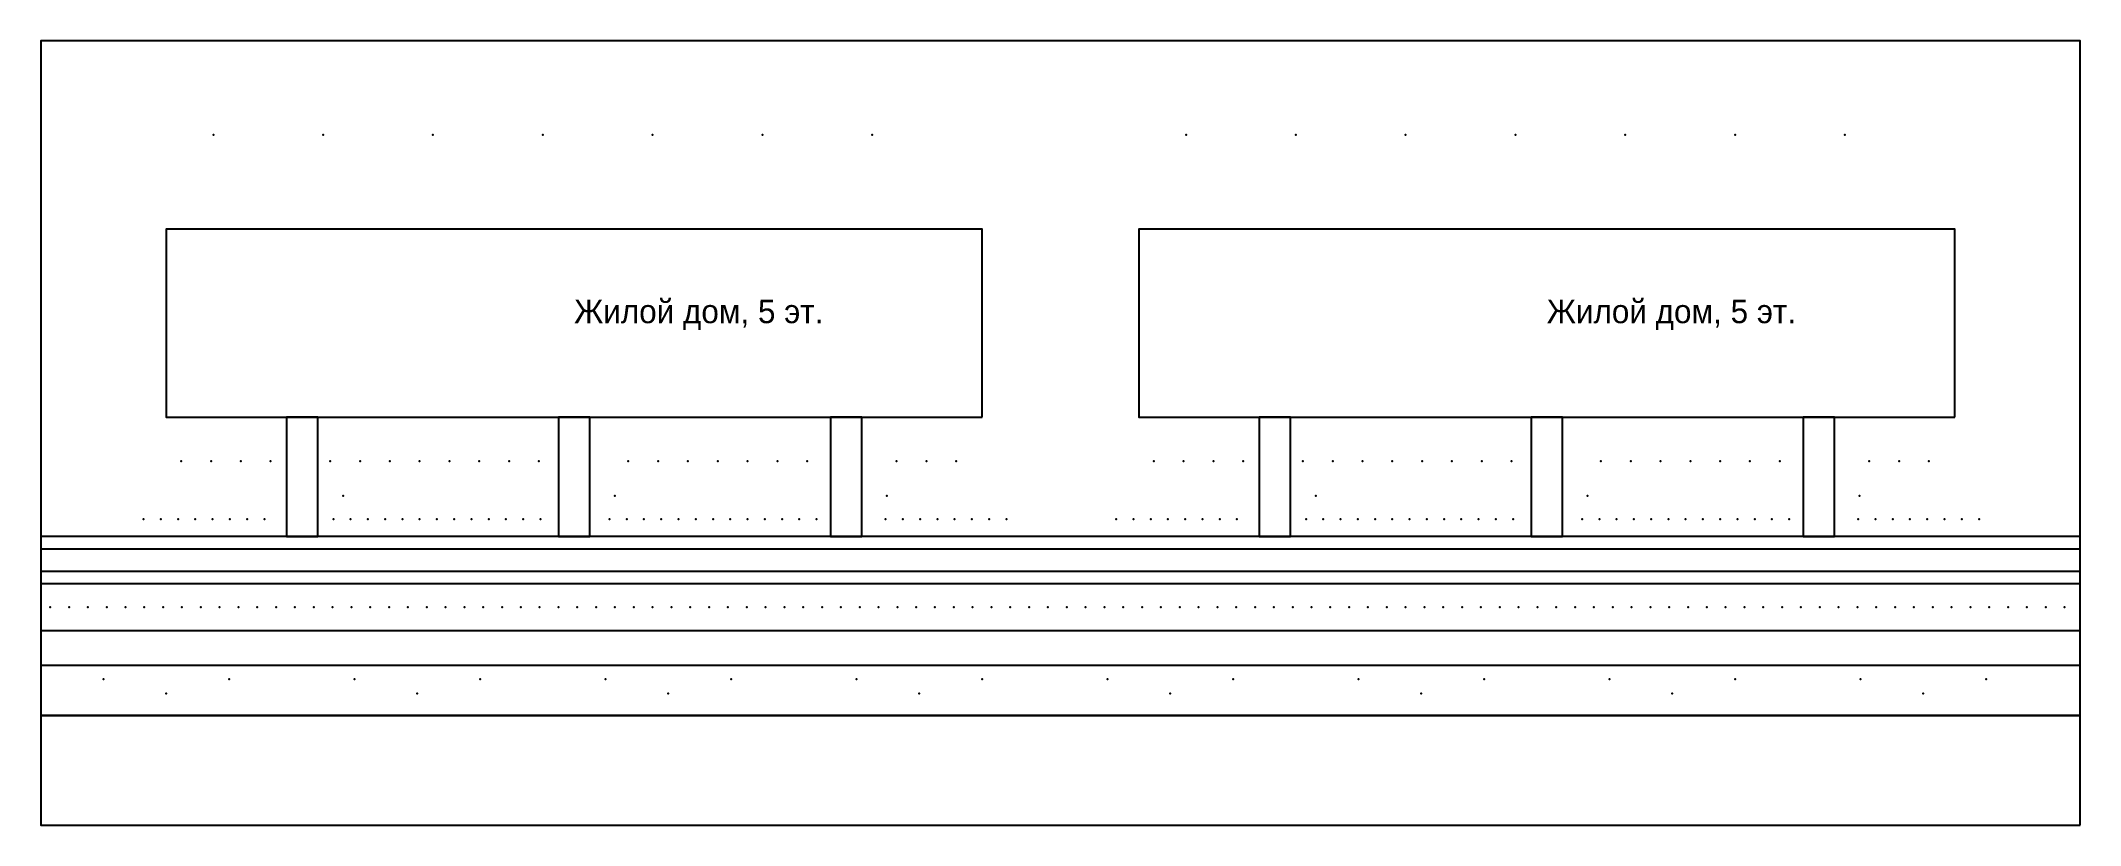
# Model space of a CAD drawing. Header units: metres. Extents: x 0 to 130, y 0 to 50.
import ezdxf

# ---------------------------------------------------------------- set-up
doc = ezdxf.new("R2010")
doc.units = ezdxf.units.M
for name, color, linetype in [('BIKE_RACK', 2, 'Continuous'), ('BUILDINGS_FOOTPRINT', 1, 'Continuous'), ('CURB', 9, 'Continuous'), ('ENTRANCE', 2, 'Continuous'), ('GRASS', 84, 'Continuous'), ('LABELS', 7, 'Continuous'), ('LAMPS', 2, 'Continuous'), ('PATH_BIKE', 9, 'Continuous'), ('PATH_ENTRANCE_10', 9, 'Continuous'), ('PATH_ENTRANCE_11', 9, 'Continuous'), ('PATH_ENTRANCE_5', 9, 'Continuous'), ('PATH_ENTRANCE_6', 9, 'Continuous'), ('PATH_ENTRANCE_7', 9, 'Continuous'), ('PATH_ENTRANCE_9', 9, 'Continuous'), ('PATH_SIDEWALK', 9, 'Continuous'), ('ROAD_STREET', 9, 'Continuous'), ('TERRITORY_BOUNDARY', 8, 'Continuous'), ('WATER_SUPPLY', 9, 'Continuous'), ('БЕРЕЗА ПОВИСЛАЯ', 3, 'Continuous'), ('ГОРТЕНЗИЯ МЕТЕЛЬЧАТАЯ', 3, 'Continuous'), ('ДЕРЕН КРОВАВО-КРАСНЫЙ', 3, 'Continuous'), ('КИЗИЛЬНИК БЛЕСТЯЩИЙ', 3, 'Continuous'), ('ЛИПА МЕЛКОЛИСТНАЯ', 3, 'Continuous'), ('СПИРЕЯ ЯПОНСКАЯ', 3, 'Continuous')]:
    doc.layers.add(name, color=color, linetype=linetype)

msp = doc.modelspace()

# ---------------------------------------------------------------- linework, layer by layer
at = {"layer": 'BIKE_RACK'}
for p in [(19.27, 21), (36.6, 21), (53.93, 21), (81.27, 21), (98.6, 21), (115.93, 21)]:
    msp.add_point(p, dxfattribs=at)
at = {"layer": 'BUILDINGS_FOOTPRINT'}
for points in [[(60, 26), (60, 38), (8, 38), (8, 26)], [(122, 26), (122, 38), (70, 38), (70, 26)]]:
    msp.add_lwpolyline(points, close=True, dxfattribs=at)
at = {"layer": 'CURB'}
msp.add_lwpolyline([(0, 7), (130, 7)], dxfattribs=at)
at = {"layer": 'ENTRANCE'}
for p in [(16.67, 26), (34, 26), (51.33, 26), (78.67, 26), (96, 26), (113.33, 26)]:
    msp.add_point(p, dxfattribs=at)
at = {"layer": 'GRASS'}
msp.add_lwpolyline([(130, 0), (130, 50), (0, 50), (0, 0)], close=True, dxfattribs=at)
at = {"layer": 'LAMPS'}
for p in [(8, 8.4), (24, 8.4), (40, 8.4), (56, 8.4), (72, 8.4), (88, 8.4), (104, 8.4), (120, 8.4)]:
    msp.add_point(p, dxfattribs=at)
at = {"layer": 'PATH_BIKE'}
msp.add_lwpolyline([(130, 10.2), (130, 12.4), (0, 12.4), (0, 10.2)], close=True, dxfattribs=at)
at = {"layer": 'PATH_ENTRANCE_10'}
msp.add_lwpolyline([(97, 18.4), (97, 26), (95, 26), (95, 18.4)], close=True, dxfattribs=at)
at = {"layer": 'PATH_ENTRANCE_11'}
msp.add_lwpolyline([(114.33, 18.4), (114.33, 26), (112.33, 26), (112.33, 18.4)], close=True, dxfattribs=at)
at = {"layer": 'PATH_ENTRANCE_5'}
msp.add_lwpolyline([(17.67, 18.4), (17.67, 26), (15.67, 26), (15.67, 18.4)], close=True, dxfattribs=at)
at = {"layer": 'PATH_ENTRANCE_6'}
msp.add_lwpolyline([(35, 18.4), (35, 26), (33, 26), (33, 18.4)], close=True, dxfattribs=at)
at = {"layer": 'PATH_ENTRANCE_7'}
msp.add_lwpolyline([(52.33, 18.4), (52.33, 26), (50.33, 26), (50.33, 18.4)], close=True, dxfattribs=at)
at = {"layer": 'PATH_ENTRANCE_9'}
msp.add_lwpolyline([(79.67, 18.4), (79.67, 26), (77.67, 26), (77.67, 18.4)], close=True, dxfattribs=at)
at = {"layer": 'PATH_SIDEWALK'}
msp.add_lwpolyline([(130, 15.4), (130, 18.4), (0, 18.4), (0, 15.4)], close=True, dxfattribs=at)
at = {"layer": 'ROAD_STREET'}
msp.add_lwpolyline([(130, 0), (130, 7), (0, 7), (0, 0)], close=True, dxfattribs=at)
at = {"layer": 'TERRITORY_BOUNDARY'}
msp.add_lwpolyline([(130, 0), (130, 50), (0, 50), (0, 0)], close=True, dxfattribs=at)
at = {"layer": 'WATER_SUPPLY'}
msp.add_lwpolyline([(130, 16.2), (130, 17.6), (0, 17.6), (0, 16.2)], close=True, dxfattribs=at)
at = {"layer": 'БЕРЕЗА ПОВИСЛАЯ'}
for p in [(11, 44), (25, 44), (39, 44), (53, 44), (73, 44), (87, 44), (101, 44), (115, 44)]:
    msp.add_point(p, dxfattribs=at)
at = {"layer": 'ГОРТЕНЗИЯ МЕТЕЛЬЧАТАЯ'}
for p in [(8.95, 23.2), (10.85, 23.2), (12.75, 23.2), (14.65, 23.2), (18.45, 23.2), (20.35, 23.2), (22.25, 23.2), (24.15, 23.2), (26.05, 23.2), (27.95, 23.2), (29.85, 23.2), (31.75, 23.2), (37.45, 23.2), (39.35, 23.2), (41.25, 23.2), (43.15, 23.2), (45.05, 23.2), (46.95, 23.2), (48.85, 23.2), (54.55, 23.2), (56.45, 23.2), (58.35, 23.2), (70.95, 23.2), (72.85, 23.2), (74.75, 23.2), (76.65, 23.2), (80.45, 23.2), (82.35, 23.2), (84.25, 23.2), (86.15, 23.2), (88.05, 23.2), (89.95, 23.2), (91.85, 23.2), (93.75, 23.2), (99.45, 23.2), (101.35, 23.2), (103.25, 23.2), (105.15, 23.2), (107.05, 23.2), (108.95, 23.2), (110.85, 23.2), (116.55, 23.2), (118.45, 23.2), (120.35, 23.2)]:
    msp.add_point(p, dxfattribs=at)
at = {"layer": 'ДЕРЕН КРОВАВО-КРАСНЫЙ'}
for p in [(18, 44), (32, 44), (46, 44), (80, 44), (94, 44), (108, 44)]:
    msp.add_point(p, dxfattribs=at)
at = {"layer": 'КИЗИЛЬНИК БЛЕСТЯЩИЙ'}
for p in [(6.55, 19.5), (7.65, 19.5), (8.75, 19.5), (9.85, 19.5), (10.95, 19.5), (12.05, 19.5), (13.15, 19.5), (14.25, 19.5), (18.65, 19.5), (19.75, 19.5), (20.85, 19.5), (21.95, 19.5), (23.05, 19.5), (24.15, 19.5), (25.25, 19.5), (26.35, 19.5), (27.45, 19.5), (28.55, 19.5), (29.65, 19.5), (30.75, 19.5), (31.85, 19.5), (36.25, 19.5), (37.35, 19.5), (38.45, 19.5), (39.55, 19.5), (40.65, 19.5), (41.75, 19.5), (42.85, 19.5), (43.95, 19.5), (45.05, 19.5), (46.15, 19.5), (47.25, 19.5), (48.35, 19.5), (49.45, 19.5), (53.85, 19.5), (54.95, 19.5), (56.05, 19.5), (57.15, 19.5), (58.25, 19.5), (59.35, 19.5), (60.45, 19.5), (61.55, 19.5), (68.55, 19.5), (69.65, 19.5), (70.75, 19.5), (71.85, 19.5), (72.95, 19.5), (74.05, 19.5), (75.15, 19.5), (76.25, 19.5), (80.65, 19.5), (81.75, 19.5), (82.85, 19.5), (83.95, 19.5), (85.05, 19.5), (86.15, 19.5), (87.25, 19.5), (88.35, 19.5), (89.45, 19.5), (90.55, 19.5), (91.65, 19.5), (92.75, 19.5), (93.85, 19.5), (98.25, 19.5), (99.35, 19.5), (100.45, 19.5), (101.55, 19.5), (102.65, 19.5), (103.75, 19.5), (104.85, 19.5), (105.95, 19.5), (107.05, 19.5), (108.15, 19.5), (109.25, 19.5), (110.35, 19.5), (111.45, 19.5), (115.85, 19.5), (116.95, 19.5), (118.05, 19.5), (119.15, 19.5), (120.25, 19.5), (121.35, 19.5), (122.45, 19.5), (123.55, 19.5)]:
    msp.add_point(p, dxfattribs=at)
at = {"layer": 'ЛИПА МЕЛКОЛИСТНАЯ'}
for p in [(4, 9.3), (12, 9.3), (20, 9.3), (28, 9.3), (36, 9.3), (44, 9.3), (52, 9.3), (60, 9.3), (68, 9.3), (76, 9.3), (84, 9.3), (92, 9.3), (100, 9.3), (108, 9.3), (116, 9.3), (124, 9.3)]:
    msp.add_point(p, dxfattribs=at)
at = {"layer": 'СПИРЕЯ ЯПОНСКАЯ'}
for p in [(0.6, 13.9), (1.8, 13.9), (3, 13.9), (4.2, 13.9), (5.4, 13.9), (6.6, 13.9), (7.8, 13.9), (9, 13.9), (10.2, 13.9), (11.4, 13.9), (12.6, 13.9), (13.8, 13.9), (15, 13.9), (16.2, 13.9), (17.4, 13.9), (18.6, 13.9), (19.8, 13.9), (21, 13.9), (22.2, 13.9), (23.4, 13.9), (24.6, 13.9), (25.8, 13.9), (27, 13.9), (28.2, 13.9), (29.4, 13.9), (30.6, 13.9), (31.8, 13.9), (33, 13.9), (34.2, 13.9), (35.4, 13.9), (36.6, 13.9), (37.8, 13.9), (39, 13.9), (40.2, 13.9), (41.4, 13.9), (42.6, 13.9), (43.8, 13.9), (45, 13.9), (46.2, 13.9), (47.4, 13.9), (48.6, 13.9), (49.8, 13.9), (51, 13.9), (52.2, 13.9), (53.4, 13.9), (54.6, 13.9), (55.8, 13.9), (57, 13.9), (58.2, 13.9), (59.4, 13.9), (60.6, 13.9), (61.8, 13.9), (63, 13.9), (64.2, 13.9), (65.4, 13.9), (66.6, 13.9), (67.8, 13.9), (69, 13.9), (70.2, 13.9), (71.4, 13.9), (72.6, 13.9), (73.8, 13.9), (75, 13.9), (76.2, 13.9), (77.4, 13.9), (78.6, 13.9), (79.8, 13.9), (81, 13.9), (82.2, 13.9), (83.4, 13.9), (84.6, 13.9), (85.8, 13.9), (87, 13.9), (88.2, 13.9), (89.4, 13.9), (90.6, 13.9), (91.8, 13.9), (93, 13.9), (94.2, 13.9), (95.4, 13.9), (96.6, 13.9), (97.8, 13.9), (99, 13.9), (100.2, 13.9), (101.4, 13.9), (102.6, 13.9), (103.8, 13.9), (105, 13.9), (106.2, 13.9), (107.4, 13.9), (108.6, 13.9), (109.8, 13.9), (111, 13.9), (112.2, 13.9), (113.4, 13.9), (114.6, 13.9), (115.8, 13.9), (117, 13.9), (118.2, 13.9), (119.4, 13.9), (120.6, 13.9), (121.8, 13.9), (123, 13.9), (124.2, 13.9), (125.4, 13.9), (126.6, 13.9), (127.8, 13.9), (129, 13.9)]:
    msp.add_point(p, dxfattribs=at)

# ---------------------------------------------------------------- texts
at = {"layer": 'LABELS'}
for p in [(34, 32), (96, 32)]:
    msp.add_text('Жилой дом, 5 эт.', height=1.5, dxfattribs=at).set_placement(p)

doc.saveas('drawing.dxf')
